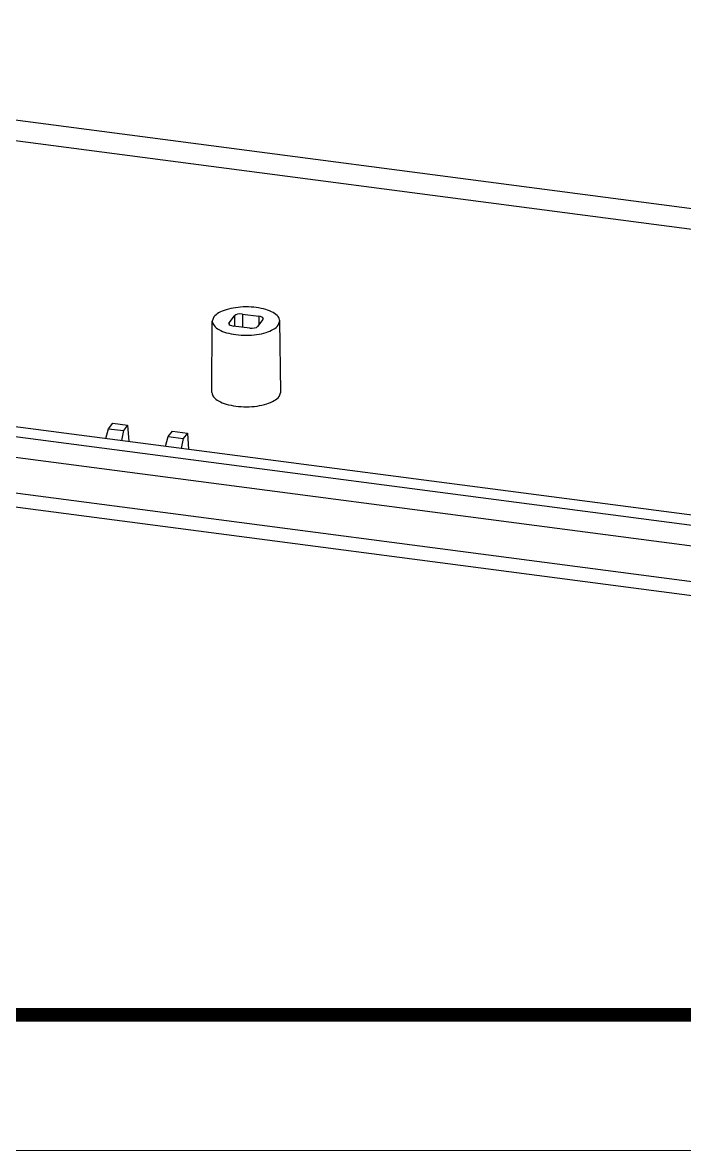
# Model space of a CAD drawing. Header units: millimetres. Extents: x 1893 to 2294, y -410 to -132.
# Drawn here: x 2002.5 to 2036.3, y -410.2 to -352.7 of the extents above; entities that cross this region are included whole.
import ezdxf

# ---------------------------------------------------------------- set-up
doc = ezdxf.new("R2010")
doc.units = ezdxf.units.MM
doc.layers.add('from', color=7, linetype='Continuous', lineweight=13)

msp = doc.modelspace()

# ---------------------------------------------------------------- linework, layer by layer
at = {"color": 7, "linetype": 'Continuous'}
for p, q in [((1974.148, -354.033), (2076.296, -367.405)), ((2076.56, -368.513), (1974.415, -355.141)), ((2012.169, -371.594), (2012.191, -367.964)), ((2012.272, -367.746), (2012.191, -367.964)), ((2013.053, -368.042), (2013.32, -367.689)), ((2013.32, -367.689), (2013.325, -368.21)), ((2013.722, -367.601), (2014.561, -367.711)), ((2013.722, -367.601), (2013.729, -368.272)), ((2014.769, -367.879), (2014.502, -368.232)), ((2014.561, -367.711), (2014.557, -368.159)), ((2014.784, -367.838), (2014.769, -367.879)), ((2015.55, -368.175), (2015.631, -367.952)), ((2015.679, -371.581), (2015.631, -367.952)), ((2013.038, -368.084), (2013.053, -368.042)), ((2013.053, -368.042), (2013.054, -368.084)), ((2014.1, -368.321), (2013.261, -368.211)), ((2076.57, -383.087), (1974.424, -369.715)), ((1974.057, -370.17), (2076.245, -383.547)), ((1973.817, -371.198), (2076.004, -384.575)), ((2015.596, -371.809), (2015.679, -371.581)), ((2076.045, -386.408), (1973.758, -373.018)), ((2006.898, -373.446), (2007.108, -373.169)), ((2007.108, -373.169), (2007.87, -373.269)), ((2076.253, -387.145), (1973.966, -373.755)), ((2006.759, -373.948), (2006.898, -373.446)), ((2006.898, -373.446), (2007.66, -373.546)), ((2007.66, -373.546), (2007.559, -374.053)), ((2007.87, -373.269), (2007.66, -373.546)), ((2007.87, -373.269), (2007.934, -374.102)), ((2009.947, -373.846), (2010.157, -373.568)), ((2010.157, -373.568), (2010.919, -373.668)), ((2010.919, -373.668), (2010.709, -373.945)), ((2010.919, -373.668), (2010.983, -374.501)), ((2009.808, -374.347), (2009.947, -373.846)), ((2009.947, -373.846), (2010.709, -373.945)), ((2010.709, -373.945), (2010.608, -374.452))]:
    msp.add_line(p, q, dxfattribs=at)
for centre, ratio, start_param, end_param in [((2013.625, -367.729), 0.420219, 1.261119, 2.831839), ((2014.464, -367.839), 0.420182, -0.002953, 1.260954), ((2013.358, -368.082), 0.420182, -3.134608, -1.880638), ((2014.197, -368.192), 0.420219, -1.880474, -0.309754)]:
    msp.add_ellipse(centre, major_axis=(0.32, 0.001), ratio=ratio, start_param=start_param, end_param=end_param, dxfattribs=at)
for points, start_tangent, end_tangent in [([(2015.631, -367.952), (2015.544, -367.729), (2015.297, -367.528), (2014.914, -367.371), (2014.433, -367.271), (2013.901, -367.238), (2013.37, -367.276), (2012.892, -367.381), (2012.514, -367.543), (2012.272, -367.746)], (-0.012191, 0.999926), (-0.603133, -0.797641)), ([(2012.191, -367.964), (2012.191, -367.97), (2012.278, -368.193), (2012.525, -368.393), (2012.908, -368.551), (2013.389, -368.651), (2013.921, -368.683), (2014.452, -368.645), (2014.93, -368.54), (2015.308, -368.378), (2015.55, -368.175)], (-0.00904, -0.999959), (0.603133, 0.797641)), ([(2012.169, -371.594), (2012.169, -371.6), (2012.258, -371.827), (2012.51, -372.031), (2012.901, -372.192), (2013.391, -372.295), (2013.934, -372.328), (2014.476, -372.289), (2014.964, -372.181), (2015.35, -372.016), (2015.596, -371.809)], (-0.009018, -0.999959), (0.603133, 0.797641))]:
    msp.add_spline(points, degree=3, dxfattribs=dict(at, start_tangent=start_tangent, end_tangent=end_tangent))
at = {"layer": 'from'}
msp.add_lwpolyline([(1892.656, -410.242), (2293.593, -410.242), (2293.593, -131.627), (1892.656, -131.627)], close=True, dxfattribs=at)
at = {"layer": 'from', "const_width": 0.691}
msp.add_lwpolyline([(1899.566, -403.332), (1899.566, -138.537), (2286.683, -138.537), (2286.683, -403.332), (1899.566, -403.332)], dxfattribs=at)

doc.saveas('drawing.dxf')
